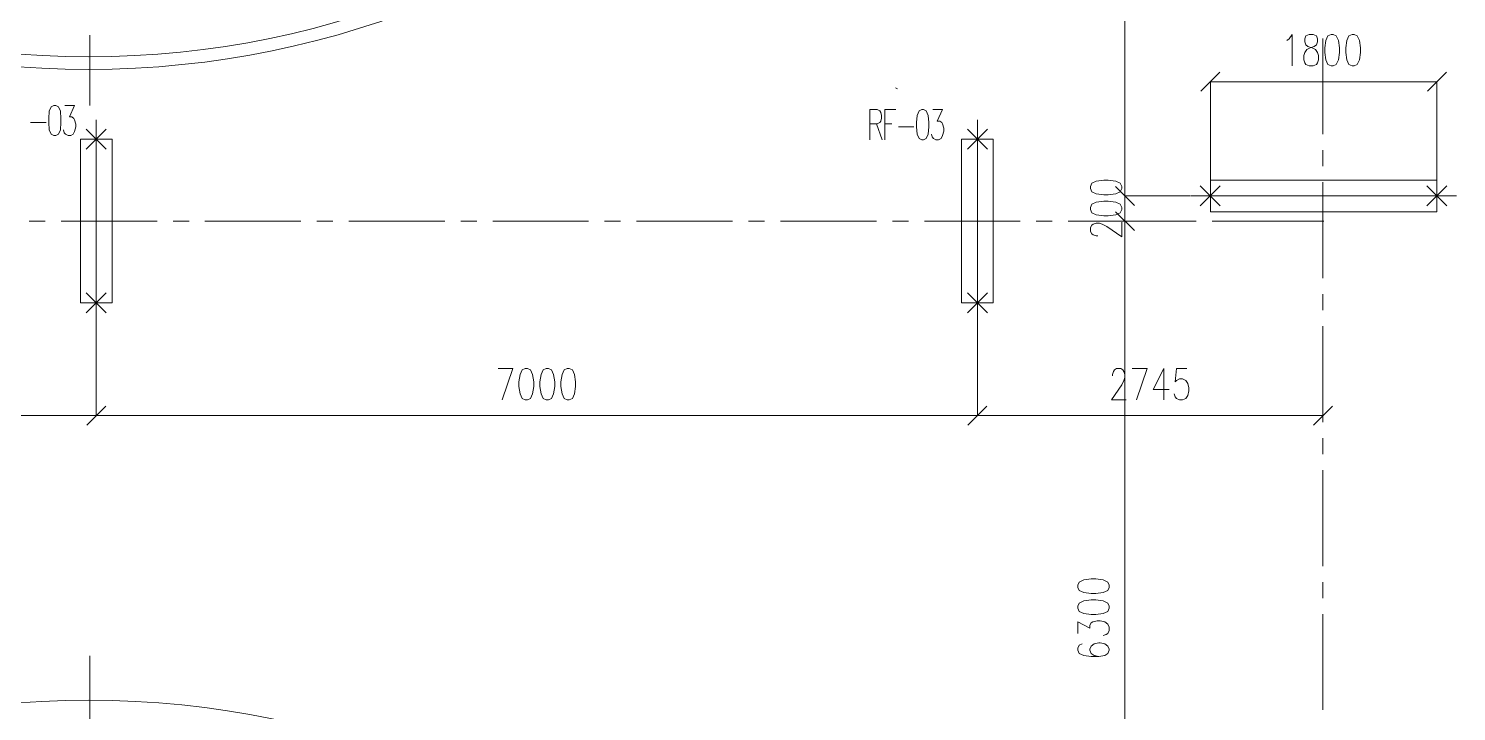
# Model space of a CAD drawing. Header units: millimetres. Extents: x 117 to 78452272, y 10 to 169749766.
# Drawn here: x 78401654 to 78413000, y 169685944 to 169691368 of the extents above; entities that cross this region are included whole.
import ezdxf

# ---------------------------------------------------------------- set-up
doc = ezdxf.new("R2010")
doc.units = ezdxf.units.MM

msp = doc.modelspace()

# ---------------------------------------------------------------- linework, layer by layer
at = {"color": 0, "lineweight": 0}
for points in [[(78410366.224, 169696040.081), (78410366.224, 169690038.694)], [(78402142.164, 169691315.071), (78402142.164, 169690756.171)], [(78411653.806, 169691273.703), (78411670.611, 169691285.769), (78411695.605, 169691321.535), (78411695.605, 169691071.172)], [(78411939.935, 169691290.509), (78411939.935, 169690528.216)], [(78411120.33, 169691021.185), (78410970.37, 169690871.226)], [(78411045.35, 169690167.538), (78411045.35, 169690948.36)], [(78412845.723, 169690946.206), (78411045.35, 169690946.206)], [(78412770.744, 169690871.226), (78412921.134, 169691021.185)], [(78412845.723, 169690167.538), (78412845.723, 169690948.36)], [(78408558.956, 169690890.617), (78408542.15, 169690897.943)], [(78401942.218, 169690757.895), (78402019.353, 169690757.895), (78401978.415, 169690666.54), (78401999.099, 169690666.54), (78402014.612, 169690654.905), (78402019.353, 169690643.702), (78402029.694, 169690609.228), (78402029.694, 169690586.39), (78402019.353, 169690551.916), (78402009.441, 169690529.078), (78401988.757, 169690517.874), (78401968.073, 169690517.874), (78401947.389, 169690529.078), (78401937.047, 169690540.712), (78401932.307, 169690563.551)], [(78408340.05, 169690484.693), (78408340.05, 169690724.714), (78408396.5, 169690724.714), (78408417.184, 169690713.51), (78408427.095, 169690701.876), (78408432.266, 169690679.037), (78408432.266, 169690656.198), (78408427.095, 169690633.36), (78408417.184, 169690622.156), (78408396.5, 169690610.521), (78408340.05, 169690610.521)], [(78408458.121, 169690484.693), (78408458.121, 169690724.714), (78408545.598, 169690724.714)], [(78408838.622, 169690724.714), (78408916.187, 169690724.714), (78408874.819, 169690633.36), (78408895.503, 169690633.36), (78408911.016, 169690622.156), (78408916.187, 169690610.521), (78408926.098, 169690576.048), (78408926.098, 169690553.209), (78408916.187, 169690519.166), (78408905.845, 169690496.328), (78408885.161, 169690484.693), (78408864.477, 169690484.693), (78408843.793, 169690496.328), (78408833.882, 169690507.532), (78408828.711, 169690530.37)], [(78401669.878, 169690620.863), (78401793.121, 169690620.863)], [(78402192.15, 169690644.564), (78402192.15, 169689032.932)], [(78408391.329, 169690610.521), (78408437.437, 169690484.693)], [(78408458.121, 169690610.521), (78408514.572, 169690610.521)], [(78409193.698, 169690644.564), (78409193.698, 169689032.932)], [(78402112.431, 169690409.283), (78402271.439, 169690568.722)], [(78402271.439, 169690409.283), (78402112.431, 169690568.722)], [(78408566.282, 169690587.682), (78408689.524, 169690587.682)], [(78409113.978, 169690409.283), (78409272.986, 169690568.722)], [(78409272.986, 169690409.283), (78409113.978, 169690568.722)], [(78411939.935, 169690401.526), (78411939.935, 169690274.405)], [(78411939.935, 169690147.285), (78411939.504, 169689384.992)], [(78410291.244, 169690114.104), (78410441.204, 169689963.714)], [(78410441.204, 169689963.714), (78410291.244, 169690114.104)], [(78410884.618, 169690038.694), (78410364.5, 169690038.694)], [(78410884.618, 169690038.694), (78410364.5, 169690038.694)], [(78410366.224, 169690038.694), (78410366.224, 169689838.748)], [(78410888.496, 169690038.694), (78413000.423, 169690038.694)], [(78411123.777, 169689959.405), (78410964.338, 169690118.413)], [(78411123.777, 169690118.413), (78410964.338, 169689959.405)], [(78412764.711, 169689959.405), (78412924.15, 169690118.413)], [(78412764.711, 169690118.413), (78412924.15, 169689959.405)], [(78410291.244, 169689913.728), (78410441.204, 169689763.768)], [(78410441.204, 169689763.768), (78410291.244, 169689913.728)], [(78401785.795, 169689838.748), (78401658.675, 169689838.748)], [(78402674.778, 169689838.748), (78401912.485, 169689838.748)], [(78402929.019, 169689838.748), (78402801.899, 169689838.748)], [(78403818.002, 169689838.748), (78403055.709, 169689838.748)], [(78404072.243, 169689838.748), (78403945.123, 169689838.748)], [(78404961.226, 169689838.748), (78404199.364, 169689838.748)], [(78405215.467, 169689838.748), (78405088.347, 169689838.748)], [(78406104.45, 169689838.748), (78405342.588, 169689838.748)], [(78406358.692, 169689838.748), (78406231.571, 169689838.748)], [(78407247.674, 169689838.748), (78406485.812, 169689838.748)], [(78407501.916, 169689838.748), (78407374.795, 169689838.748)], [(78408391.329, 169689838.748), (78407629.036, 169689838.748)], [(78408645.14, 169689838.748), (78408518.019, 169689838.748)], [(78409534.553, 169689838.748), (78408772.26, 169689838.748)], [(78409788.364, 169689838.748), (78409661.243, 169689838.748)], [(78410677.777, 169689838.748), (78409915.484, 169689838.748)], [(78410150.765, 169689721.969), (78410138.7, 169689721.969), (78410114.999, 169689730.588), (78410102.934, 169689738.775), (78410091.299, 169689755.581), (78410091.299, 169689788.761), (78410102.934, 169689805.567), (78410114.999, 169689813.755), (78410138.7, 169689822.373), (78410162.831, 169689822.373), (78410186.532, 169689813.755), (78410222.298, 169689796.949), (78410341.231, 169689713.782), (78410341.231, 169689830.56)], [(78410808.345, 169689838.748), (78410364.5, 169689838.748)], [(78410808.345, 169689838.748), (78410364.5, 169689838.748)], [(78410366.224, 169689838.748), (78410366.224, 169683537.442)], [(78410931.588, 169689838.748), (78410804.898, 169689838.748)], [(78411947.691, 169689838.748), (78411058.709, 169689838.748)], [(78402112.431, 169689268.213), (78402271.439, 169689109.204)], [(78402271.439, 169689268.213), (78402112.431, 169689109.204)], [(78409113.978, 169689268.213), (78409272.986, 169689109.204)], [(78409272.986, 169689268.213), (78409113.978, 169689109.204)], [(78411939.504, 169689257.871), (78411939.504, 169689131.181)], [(78402192.15, 169689029.485), (78402192.15, 169688291.323)], [(78402192.15, 169689029.485), (78402192.15, 169688291.323)], [(78409193.698, 169689029.485), (78409193.698, 169688291.323)], [(78409193.698, 169689029.485), (78409193.698, 169688291.323)], [(78411939.504, 169689004.061), (78411939.504, 169688241.768)], [(78405384.387, 169688668.376), (78405501.166, 169688668.376), (78405417.568, 169688418.444)], [(78410266.251, 169688608.909), (78410266.251, 169688620.544), (78410274.87, 169688644.675), (78410283.057, 169688656.31), (78410299.863, 169688668.376), (78410333.043, 169688668.376), (78410349.849, 169688656.31), (78410358.037, 169688644.675), (78410366.655, 169688620.544), (78410366.655, 169688596.844), (78410358.037, 169688573.143), (78410341.662, 169688537.377), (78410258.064, 169688418.444), (78410374.842, 169688418.444)], [(78410424.829, 169688668.376), (78410541.608, 169688668.376), (78410458.01, 169688418.444)], [(78410674.761, 169688668.376), (78410591.594, 169688501.611), (78410716.56, 169688501.611)], [(78410674.761, 169688668.376), (78410674.761, 169688418.444)], [(78410858.332, 169688668.376), (78410774.734, 169688668.376), (78410766.546, 169688561.077), (78410774.734, 169688573.143), (78410799.727, 169688585.209), (78410824.72, 169688585.209), (78410849.714, 169688573.143), (78410866.519, 169688549.443), (78410875.138, 169688513.677), (78410875.138, 169688489.545), (78410866.519, 169688454.21), (78410849.714, 169688430.079), (78410824.72, 169688418.444), (78410799.727, 169688418.444), (78410774.734, 169688430.079), (78410766.546, 169688442.144), (78410758.359, 169688465.845)], [(78411939.504, 169688532.206), (78411939.504, 169688291.323)], [(78402117.171, 169688218.067), (78402267.13, 169688368.457)], [(78402267.13, 169688368.457), (78402117.171, 169688218.067)], [(78409118.718, 169688218.067), (78409268.677, 169688368.457)], [(78409268.677, 169688368.457), (78409118.718, 169688218.067)], [(78411864.524, 169688218.067), (78412014.483, 169688368.457)], [(78395190.172, 169688293.478), (78402192.15, 169688293.478)], [(78402192.15, 169688293.478), (78409193.698, 169688293.478)], [(78409193.698, 169688293.478), (78411939.504, 169688293.478)], [(78411939.504, 169688114.647), (78411939.073, 169687987.957)], [(78411939.073, 169687860.837), (78411939.073, 169687098.544)], [(78411939.073, 169686971.423), (78411939.073, 169686844.302)], [(78409991.326, 169686562.913), (78409991.326, 169686654.699), (78410086.559, 169686604.712), (78410086.559, 169686629.705), (78410098.193, 169686646.511), (78410110.259, 169686654.699), (78410146.025, 169686662.886), (78410169.726, 169686662.886), (78410205.492, 169686654.699), (78410229.192, 169686637.893), (78410241.258, 169686612.9), (78410241.258, 169686587.906), (78410229.192, 169686562.913), (78410217.558, 169686554.726), (78410193.426, 169686546.538)], [(78411939.073, 169686717.613), (78411938.642, 169685955.319)], [(78410027.092, 169686479.746), (78410002.961, 169686471.559), (78409991.326, 169686446.565), (78409991.326, 169686429.76), (78410002.961, 169686404.766), (78410038.727, 169686387.961), (78410098.193, 169686379.773), (78410158.091, 169686379.773), (78410205.492, 169686387.961), (78410229.192, 169686404.766), (78410241.258, 169686429.76), (78410241.258, 169686437.947), (78410229.192, 169686462.94), (78410205.492, 169686479.746), (78410169.726, 169686487.933), (78410158.091, 169686487.933), (78410122.325, 169686479.746), (78410098.193, 169686462.94), (78410086.559, 169686437.947), (78410086.559, 169686429.76), (78410098.193, 169686404.766), (78410122.325, 169686387.961), (78410158.091, 169686379.773)], [(78402142.164, 169686386.237), (78402142.164, 169685794.587)]]:
    msp.add_lwpolyline(points, dxfattribs=at)
for points in [[(78411829.189, 169691321.535), (78411804.196, 169691309.469), (78411795.577, 169691285.769), (78411795.577, 169691261.637), (78411804.196, 169691237.937), (78411820.571, 169691226.302), (78411854.182, 169691214.236), (78411879.175, 169691202.171), (78411895.55, 169691178.47), (78411904.169, 169691154.77), (78411904.169, 169691119.004), (78411895.55, 169691095.303), (78411887.363, 169691083.237), (78411862.37, 169691071.172), (78411829.189, 169691071.172), (78411804.196, 169691083.237), (78411795.577, 169691095.303), (78411787.39, 169691119.004), (78411787.39, 169691154.77), (78411795.577, 169691178.47), (78411812.383, 169691202.171), (78411837.376, 169691214.236), (78411870.557, 169691226.302), (78411887.363, 169691237.937), (78411895.55, 169691261.637), (78411895.55, 169691285.769), (78411887.363, 169691309.469), (78411862.37, 169691321.535)], [(78412004.141, 169691321.535), (78411979.148, 169691309.469), (78411962.342, 169691273.703), (78411954.155, 169691214.236), (78411954.155, 169691178.47), (78411962.342, 169691119.004), (78411979.148, 169691083.237), (78412004.141, 169691071.172), (78412020.516, 169691071.172), (78412045.94, 169691083.237), (78412062.315, 169691119.004), (78412070.934, 169691178.47), (78412070.934, 169691214.236), (78412062.315, 169691273.703), (78412045.94, 169691309.469), (78412020.516, 169691321.535)], [(78412170.906, 169691321.535), (78412145.913, 169691309.469), (78412129.108, 169691273.703), (78412120.92, 169691214.236), (78412120.92, 169691178.47), (78412129.108, 169691119.004), (78412145.913, 169691083.237), (78412170.906, 169691071.172), (78412187.281, 169691071.172), (78412212.275, 169691083.237), (78412229.08, 169691119.004), (78412237.268, 169691178.47), (78412237.268, 169691214.236), (78412229.08, 169691273.703), (78412212.275, 169691309.469), (78412187.281, 169691321.535)], [(78401813.805, 169690620.863), (78401813.805, 169690654.905), (78401818.976, 169690712.218), (78401834.489, 169690746.26), (78401854.742, 169690757.895), (78401870.255, 169690757.895), (78401890.939, 169690746.26), (78401906.452, 169690712.218), (78401911.623, 169690654.905), (78401911.623, 169690620.863), (78401906.452, 169690563.551), (78401890.939, 169690529.078), (78401870.255, 169690517.874), (78401854.742, 169690517.874), (78401834.489, 169690529.078), (78401818.976, 169690563.551)], [(78408710.208, 169690587.682), (78408710.208, 169690622.156), (78408715.379, 169690679.037), (78408730.892, 169690713.51), (78408751.576, 169690724.714), (78408766.658, 169690724.714), (78408787.342, 169690713.51), (78408802.855, 169690679.037), (78408808.027, 169690622.156), (78408808.027, 169690587.682), (78408802.855, 169690530.37), (78408787.342, 169690496.328), (78408766.658, 169690484.693), (78408751.576, 169690484.693), (78408730.892, 169690496.328), (78408715.379, 169690530.37)], [(78402317.116, 169690489.002), (78402066.753, 169690489.002), (78402066.753, 169689188.493), (78402317.116, 169689188.493)], [(78409318.664, 169690489.002), (78409068.732, 169690489.002), (78409068.732, 169689188.493), (78409318.664, 169689188.493)], [(78410091.299, 169690097.298), (78410102.934, 169690072.305), (78410138.7, 169690055.499), (78410198.597, 169690047.312), (78410233.932, 169690047.312), (78410293.83, 169690055.499), (78410329.165, 169690072.305), (78410341.231, 169690097.298), (78410341.231, 169690114.104), (78410329.165, 169690139.097), (78410293.83, 169690155.472), (78410233.932, 169690164.09), (78410198.597, 169690164.09), (78410138.7, 169690155.472), (78410102.934, 169690139.097), (78410091.299, 169690114.104)], [(78412845.723, 169689913.728), (78412845.723, 169690164.09), (78411045.35, 169690164.09), (78411045.35, 169689913.728)], [(78410091.299, 169689930.533), (78410102.934, 169689905.54), (78410138.7, 169689888.734), (78410198.597, 169689880.547), (78410233.932, 169689880.547), (78410293.83, 169689888.734), (78410329.165, 169689905.54), (78410341.231, 169689930.533), (78410341.231, 169689947.339), (78410329.165, 169689972.332), (78410293.83, 169689988.707), (78410233.932, 169689997.325), (78410198.597, 169689997.325), (78410138.7, 169689988.707), (78410102.934, 169689972.332), (78410091.299, 169689947.339)], [(78405601.139, 169688668.376), (78405576.145, 169688656.31), (78405559.34, 169688620.544), (78405551.152, 169688561.077), (78405551.152, 169688525.311), (78405559.34, 169688465.845), (78405576.145, 169688430.079), (78405601.139, 169688418.444), (78405617.944, 169688418.444), (78405642.938, 169688430.079), (78405659.312, 169688465.845), (78405667.931, 169688525.311), (78405667.931, 169688561.077), (78405659.312, 169688620.544), (78405642.938, 169688656.31), (78405617.944, 169688668.376)], [(78405767.904, 169688668.376), (78405742.91, 169688656.31), (78405726.105, 169688620.544), (78405717.917, 169688561.077), (78405717.917, 169688525.311), (78405726.105, 169688465.845), (78405742.91, 169688430.079), (78405767.904, 169688418.444), (78405784.709, 169688418.444), (78405809.703, 169688430.079), (78405826.077, 169688465.845), (78405834.696, 169688525.311), (78405834.696, 169688561.077), (78405826.077, 169688620.544), (78405809.703, 169688656.31), (78405784.709, 169688668.376)], [(78405934.669, 169688668.376), (78405909.675, 169688656.31), (78405892.87, 169688620.544), (78405884.682, 169688561.077), (78405884.682, 169688525.311), (78405892.87, 169688465.845), (78405909.675, 169688430.079), (78405934.669, 169688418.444), (78405951.044, 169688418.444), (78405976.037, 169688430.079), (78405992.843, 169688465.845), (78406001.03, 169688525.311), (78406001.03, 169688561.077), (78405992.843, 169688620.544), (78405976.037, 169688656.31), (78405951.044, 169688668.376)], [(78409991.326, 169686929.624), (78410002.961, 169686904.631), (78410038.727, 169686888.256), (78410098.193, 169686879.637), (78410133.96, 169686879.637), (78410193.426, 169686888.256), (78410229.192, 169686904.631), (78410241.258, 169686929.624), (78410241.258, 169686946.43), (78410229.192, 169686971.423), (78410193.426, 169686988.229), (78410133.96, 169686996.416), (78410098.193, 169686996.416), (78410038.727, 169686988.229), (78410002.961, 169686971.423), (78409991.326, 169686946.43)], [(78409991.326, 169686763.29), (78410002.961, 169686738.297), (78410038.727, 169686721.491), (78410098.193, 169686713.303), (78410133.96, 169686713.303), (78410193.426, 169686721.491), (78410229.192, 169686738.297), (78410241.258, 169686763.29), (78410241.258, 169686779.665), (78410229.192, 169686804.658), (78410193.426, 169686821.464), (78410133.96, 169686829.651), (78410098.193, 169686829.651), (78410038.727, 169686821.464), (78410002.961, 169686804.658), (78409991.326, 169686779.665)]]:
    msp.add_lwpolyline(points, close=True, dxfattribs=at)
for centre, major_axis, ratio in [((78402131.391, 169698290.763), (0, 7246.308), 0.999286), ((78402131.391, 169698290.763), (0, 7146.336), 0.999276), ((78402131.391, 169678786.145), (0, 7246.308), 0.999286)]:
    msp.add_ellipse(centre, major_axis=major_axis, ratio=ratio, start_param=0, end_param=6.283185, dxfattribs=at)

doc.saveas('drawing.dxf')
